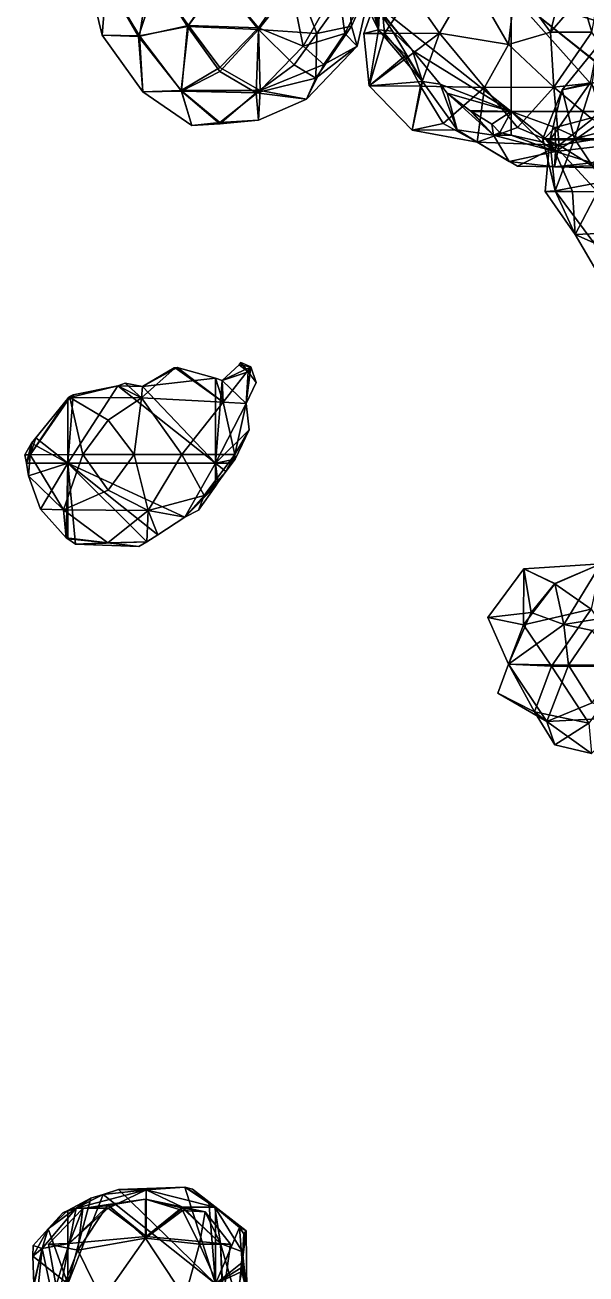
# Model space of a CAD drawing. Extents: x 290034 to 295698, y 4553723 to 4561693.
# Drawn here: x 293155.5 to 293345.3, y 4558201.9 to 4558624.7 of the extents above; entities that cross this region are included whole.
import ezdxf

# ---------------------------------------------------------------- set-up
doc = ezdxf.new("R2010")
doc.units = 0
doc.layers.add('Au_ppm_Pref_-_0_2', color=7, linetype='CONTINUOUS')

msp = doc.modelspace()

# ---------------------------------------------------------------- linework, layer by layer
at = {"layer": 'Au_ppm_Pref_-_0_2'}
for points in [[(293181.6, 4558621.3, 1758.08), (293176.13, 4558644.05, 1758.04), (293183.14, 4558639.69, 1764.05)], [(293181.6, 4558621.3, 1758.08), (293183.17, 4558639.73, 1752.01), (293176.13, 4558644.05, 1758.04)], [(293197.86, 4558643.93, 1748.36), (293183.17, 4558639.73, 1752.01), (293194.24, 4558621.02, 1750.54)], [(293210.57, 4558624.18, 1747.77), (293197.86, 4558643.93, 1748.36), (293194.24, 4558621.02, 1750.54)], [(293221.3, 4558639.58, 1748.93), (293197.86, 4558643.93, 1748.36), (293210.57, 4558624.18, 1747.77)], [(293181.6, 4558621.3, 1758.08), (293194.24, 4558621.02, 1750.54), (293183.17, 4558639.73, 1752.01)], [(293181.6, 4558621.3, 1758.08), (293183.14, 4558639.69, 1764.05), (293193.94, 4558620.83, 1765.46)], [(293200.19, 4558639.65, 1768.05), (293193.94, 4558620.83, 1765.46), (293183.14, 4558639.69, 1764.05)], [(293200.19, 4558639.65, 1768.05), (293210.84, 4558624.58, 1768.05), (293193.94, 4558620.83, 1765.46)], [(293200.19, 4558639.65, 1768.05), (293221.51, 4558639.59, 1768.09), (293210.84, 4558624.58, 1768.05)], [(293234.49, 4558623.21, 1747.92), (293221.3, 4558639.58, 1748.93), (293210.57, 4558624.18, 1747.77)], [(293234.56, 4558623.82, 1767.75), (293210.84, 4558624.58, 1768.05), (293221.51, 4558639.59, 1768.09)], [(293247.45, 4558639.52, 1748.21), (293221.3, 4558639.58, 1748.93), (293234.49, 4558623.21, 1747.92)], [(293245.24, 4558639.4, 1767.61), (293234.56, 4558623.82, 1767.75), (293221.51, 4558639.59, 1768.09)], [(293247.45, 4558639.52, 1748.21), (293234.49, 4558623.21, 1747.92), (293254.27, 4558621.83, 1748.49)], [(293245.24, 4558639.4, 1767.61), (293249.67, 4558617.58, 1766.83), (293234.56, 4558623.82, 1767.75)], [(293245.24, 4558639.4, 1767.61), (293261.46, 4558638.47, 1765.45), (293249.67, 4558617.58, 1766.83)], [(293247.45, 4558639.52, 1748.21), (293254.27, 4558621.83, 1748.49), (293264.93, 4558636.74, 1750.22)], [(293263.73, 4558621.83, 1762.67), (293249.67, 4558617.58, 1766.83), (293261.46, 4558638.47, 1765.45)], [(293261.46, 4558638.47, 1765.45), (293273.07, 4558640.3, 1757.93), (293263.73, 4558621.83, 1762.67)], [(293263.73, 4558621.83, 1762.67), (293273.07, 4558640.3, 1757.93), (293267.92, 4558617.57, 1758.04)], [(293266, 4558624.31, 1752.8), (293273.07, 4558640.3, 1757.93), (293264.93, 4558636.74, 1750.22)], [(293266, 4558624.31, 1752.8), (293267.92, 4558617.57, 1758.04), (293273.07, 4558640.3, 1757.93)], [(293271.77, 4558635.12, 1908.18), (293275.09, 4558623.13, 1905.86), (293267.12, 4558639.65, 1906.52)], [(293275.87, 4558637.67, 1901.02), (293267.12, 4558639.65, 1906.52), (293275.09, 4558623.13, 1905.86)], [(293277.15, 4558621.83, 1897.16), (293275.87, 4558637.67, 1901.02), (293270.19, 4558621.83, 1900.58)], [(293270.19, 4558621.83, 1900.58), (293275.87, 4558637.67, 1901.02), (293275.09, 4558623.13, 1905.86)], [(293286.25, 4558635.71, 1896.82), (293275.87, 4558637.67, 1901.02), (293277.15, 4558621.83, 1897.16)], [(293286.25, 4558635.71, 1896.82), (293295.79, 4558622, 1894.05), (293306.35, 4558640.22, 1893.4)], [(293319.14, 4558618.1, 1891.95), (293306.35, 4558640.22, 1893.4), (293295.79, 4558622, 1894.05)], [(293321.54, 4558638.67, 1889.48), (293306.35, 4558640.22, 1893.4), (293319.14, 4558618.1, 1891.95)], [(293321.54, 4558638.67, 1889.48), (293319.14, 4558618.1, 1891.95), (293333.34, 4558622.27, 1889.55)], [(293337.59, 4558639.65, 1888.71), (293321.54, 4558638.67, 1889.48), (293333.34, 4558622.27, 1889.55)], [(293337.59, 4558639.65, 1888.71), (293333.34, 4558622.27, 1889.55), (293343.74, 4558634.45, 1888.71)], [(293264.93, 4558636.74, 1750.22), (293254.27, 4558621.83, 1748.49), (293266, 4558624.31, 1752.8)], [(293273.58, 4558632.28, 1908.4), (293275.09, 4558623.13, 1905.86), (293271.77, 4558635.12, 1908.18)], [(293273.58, 4558632.28, 1908.4), (293320, 4558635.12, 1912.86), (293320, 4558595.43, 1913.42)], [(293286.25, 4558635.71, 1896.82), (293277.15, 4558621.83, 1897.16), (293295.79, 4558622, 1894.05)], [(293360.67, 4558602.57, 1917.2), (293355.38, 4558595.43, 1916.79), (293320, 4558635.12, 1912.86)], [(293360.84, 4558602.7, 1917.21), (293360.67, 4558602.57, 1917.2), (293320, 4558635.12, 1912.86)], [(293355.38, 4558595.43, 1916.79), (293320, 4558595.43, 1913.42), (293320, 4558635.12, 1912.86)], [(293360.84, 4558602.7, 1917.21), (293320, 4558635.12, 1912.86), (293365.48, 4558620.98, 1917.17)], [(293365.48, 4558620.98, 1917.17), (293320, 4558635.12, 1912.86), (293364.87, 4558633.13, 1916.82)], [(293347.33, 4558622.27, 1894.52), (293343.74, 4558634.45, 1888.71), (293333.34, 4558622.27, 1889.55)], [(293349.87, 4558636.19, 1888.71), (293343.74, 4558634.45, 1888.71), (293347.33, 4558622.27, 1894.52)], [(293273.58, 4558632.28, 1908.4), (293286.67, 4558616.06, 1909.86), (293274.63, 4558630.61, 1908.52)], [(293320, 4558595.43, 1913.42), (293286.67, 4558616.06, 1909.86), (293273.58, 4558632.28, 1908.4)], [(293274.63, 4558630.61, 1908.52), (293275.09, 4558623.13, 1905.86), (293273.58, 4558632.28, 1908.4)], [(293274.63, 4558630.61, 1908.52), (293286.67, 4558616.06, 1909.86), (293279.92, 4558622.67, 1909.12)], [(293275.09, 4558623.13, 1905.86), (293274.63, 4558630.61, 1908.52), (293279.92, 4558622.67, 1909.12)], [(293210.84, 4558624.58, 1768.05), (293208.36, 4558602.52, 1764.26), (293193.94, 4558620.83, 1765.46)], [(293210.84, 4558624.58, 1768.05), (293221.43, 4558610.29, 1767.83), (293208.36, 4558602.52, 1764.26)], [(293234.56, 4558623.82, 1767.75), (293221.43, 4558610.29, 1767.83), (293210.84, 4558624.58, 1768.05)], [(293267.92, 4558617.57, 1758.04), (293266, 4558624.31, 1752.8), (293253.93, 4558606.76, 1753.22)], [(293253.93, 4558606.76, 1753.22), (293266, 4558624.31, 1752.8), (293254.27, 4558621.83, 1748.49)], [(293181.6, 4558621.3, 1758.08), (293193.94, 4558620.83, 1765.46), (293195.38, 4558602.06, 1758.07)], [(293181.6, 4558621.3, 1758.08), (293195.38, 4558602.06, 1758.07), (293194.24, 4558621.02, 1750.54)], [(293195.38, 4558602.06, 1758.07), (293193.94, 4558620.83, 1765.46), (293208.36, 4558602.52, 1764.26)], [(293210.57, 4558624.18, 1747.77), (293194.24, 4558621.02, 1750.54), (293208.49, 4558602.33, 1751.71)], [(293194.24, 4558621.02, 1750.54), (293195.38, 4558602.06, 1758.07), (293208.49, 4558602.33, 1751.71)], [(293221.43, 4558608.94, 1747.8), (293210.57, 4558624.18, 1747.77), (293208.49, 4558602.33, 1751.71)], [(293234.49, 4558623.21, 1747.92), (293210.57, 4558624.18, 1747.77), (293221.43, 4558608.94, 1747.8)], [(293234.56, 4558623.82, 1767.75), (293235.1, 4558602.57, 1764.89), (293221.43, 4558610.29, 1767.83)], [(293234.49, 4558623.21, 1747.92), (293221.43, 4558608.94, 1747.8), (293233.81, 4558601.73, 1750.61)], [(293246.62, 4558611.26, 1748.58), (293234.49, 4558623.21, 1747.92), (293233.81, 4558601.73, 1750.61)], [(293254.27, 4558621.83, 1748.49), (293234.49, 4558623.21, 1747.92), (293246.62, 4558611.26, 1748.58)], [(293234.56, 4558623.82, 1767.75), (293249.67, 4558617.58, 1766.83), (293235.1, 4558602.57, 1764.89)], [(293253.93, 4558606.76, 1753.22), (293254.27, 4558621.83, 1748.49), (293246.62, 4558611.26, 1748.58)], [(293263.73, 4558621.83, 1762.67), (293256.7, 4558611.32, 1762.73), (293249.67, 4558617.58, 1766.83)], [(293256.7, 4558611.32, 1762.73), (293263.73, 4558621.83, 1762.67), (293267.92, 4558617.57, 1758.04)], [(293272.01, 4558604.14, 1900.58), (293270.19, 4558621.83, 1900.58), (293275.09, 4558623.13, 1905.86)], [(293277.15, 4558621.83, 1897.16), (293270.19, 4558621.83, 1900.58), (293272.01, 4558604.14, 1900.58)], [(293272.01, 4558604.14, 1900.58), (293275.09, 4558623.13, 1905.86), (293284.42, 4558614.51, 1903.03)], [(293284.42, 4558613.44, 1897.79), (293277.15, 4558621.83, 1897.16), (293272.01, 4558604.14, 1900.58)], [(293289.99, 4558605.61, 1905.63), (293275.09, 4558623.13, 1905.86), (293279.92, 4558622.67, 1909.12)], [(293289.99, 4558605.61, 1905.63), (293284.42, 4558614.51, 1903.03), (293275.09, 4558623.13, 1905.86)], [(293284.42, 4558613.44, 1897.79), (293295.79, 4558622, 1894.05), (293277.15, 4558621.83, 1897.16)], [(293289.99, 4558605.61, 1905.63), (293279.92, 4558622.67, 1909.12), (293286.67, 4558616.06, 1909.86)], [(293295.79, 4558622, 1894.05), (293284.42, 4558613.44, 1897.79), (293289.37, 4558604.01, 1896.98)], [(293310.96, 4558603.56, 1894.31), (293295.79, 4558622, 1894.05), (293289.37, 4558604.01, 1896.98)], [(293310.96, 4558603.56, 1894.31), (293319.14, 4558618.1, 1891.95), (293295.79, 4558622, 1894.05)], [(293334.42, 4558603.66, 1895.18), (293333.34, 4558622.27, 1889.55), (293319.14, 4558618.1, 1891.95)], [(293334.42, 4558603.66, 1895.18), (293347.33, 4558622.27, 1894.52), (293333.34, 4558622.27, 1889.55)], [(293347.33, 4558622.27, 1894.52), (293334.42, 4558603.66, 1895.18), (293358.3, 4558606.28, 1896.21)], [(293249.67, 4558617.58, 1766.83), (293256.7, 4558611.32, 1762.73), (293235.1, 4558602.57, 1764.89)], [(293256.7, 4558611.32, 1762.73), (293267.92, 4558617.57, 1758.04), (293250.74, 4558599.62, 1758.57)], [(293250.74, 4558599.62, 1758.57), (293267.92, 4558617.57, 1758.04), (293253.93, 4558606.76, 1753.22)], [(293320, 4558595.43, 1913.42), (293296.02, 4558604.65, 1910.9), (293286.67, 4558616.06, 1909.86)], [(293296.02, 4558604.65, 1910.9), (293289.99, 4558605.61, 1905.63), (293286.67, 4558616.06, 1909.86)], [(293319.14, 4558618.1, 1891.95), (293310.96, 4558603.56, 1894.31), (293334.42, 4558603.66, 1895.18)], [(293347.27, 4558604.81, 1865.25), (293337.24, 4558602.77, 1858.57), (293349.39, 4558617.66, 1858.89)], [(293337.24, 4558602.77, 1858.57), (293346.91, 4558605.22, 1852.71), (293349.39, 4558617.66, 1858.89)], [(293284.42, 4558614.51, 1903.03), (293289.99, 4558605.61, 1905.63), (293272.01, 4558604.14, 1900.58)], [(293289.37, 4558604.01, 1896.98), (293284.42, 4558613.44, 1897.79), (293272.01, 4558604.14, 1900.58)], [(293221.43, 4558610.29, 1767.83), (293235.1, 4558602.57, 1764.89), (293208.36, 4558602.52, 1764.26)], [(293221.43, 4558608.94, 1747.8), (293208.49, 4558602.33, 1751.71), (293233.81, 4558601.73, 1750.61)], [(293253.93, 4558606.76, 1753.22), (293246.62, 4558611.26, 1748.58), (293233.81, 4558601.73, 1750.61)], [(293256.7, 4558611.32, 1762.73), (293250.74, 4558599.62, 1758.57), (293235.1, 4558602.57, 1764.89)], [(293233.81, 4558601.73, 1750.61), (293250.74, 4558599.62, 1758.57), (293253.93, 4558606.76, 1753.22)], [(293286.53, 4558589.18, 1900.58), (293272.01, 4558604.14, 1900.58), (293289.99, 4558605.61, 1905.63)], [(293289.37, 4558604.01, 1896.98), (293272.01, 4558604.14, 1900.58), (293286.53, 4558589.18, 1900.58)], [(293286.53, 4558589.18, 1900.58), (293289.99, 4558605.61, 1905.63), (293301.73, 4558589.28, 1905.89)], [(293289.37, 4558604.01, 1896.98), (293286.53, 4558589.18, 1900.58), (293297.02, 4558591.42, 1896.38)], [(293297.02, 4558591.42, 1896.38), (293310.96, 4558603.56, 1894.31), (293289.37, 4558604.01, 1896.98)], [(293301.73, 4558589.28, 1905.89), (293289.99, 4558605.61, 1905.63), (293296.02, 4558604.65, 1910.9)], [(293320, 4558595.43, 1913.42), (293298.36, 4558601.69, 1911.16), (293296.02, 4558604.65, 1910.9)], [(293298.36, 4558601.69, 1911.16), (293301.73, 4558589.28, 1905.89), (293296.02, 4558604.65, 1910.9)], [(293310.96, 4558603.56, 1894.31), (293297.02, 4558591.42, 1896.38), (293308.47, 4558585.08, 1900.43)], [(293310.96, 4558603.56, 1894.31), (293308.47, 4558585.08, 1900.43), (293322.22, 4558590.07, 1895.94)], [(293334.42, 4558603.66, 1895.18), (293310.96, 4558603.56, 1894.31), (293322.22, 4558590.07, 1895.94)], [(293334.42, 4558603.66, 1895.18), (293322.22, 4558590.07, 1895.94), (293336.28, 4558584.03, 1900.2)], [(293337.24, 4558602.77, 1858.57), (293333.12, 4558585.77, 1852.61), (293346.91, 4558605.22, 1852.71)], [(293346.91, 4558605.22, 1852.71), (293333.12, 4558585.77, 1852.61), (293359.52, 4558585.84, 1850.75)], [(293334.42, 4558603.66, 1895.18), (293347.42, 4558592.88, 1896.87), (293358.3, 4558606.28, 1896.21)], [(293334.42, 4558603.66, 1895.18), (293336.28, 4558584.03, 1900.2), (293347.42, 4558592.88, 1896.87)], [(293337.24, 4558602.77, 1858.57), (293347.27, 4558604.81, 1865.25), (293341.46, 4558586.2, 1863.73)], [(293352.95, 4558586.2, 1868.28), (293341.46, 4558586.2, 1863.73), (293347.27, 4558604.81, 1865.25)], [(293195.38, 4558602.06, 1758.07), (293208.36, 4558602.52, 1764.26), (293212, 4558590.68, 1758.04)], [(293195.38, 4558602.06, 1758.07), (293212, 4558590.68, 1758.04), (293208.49, 4558602.33, 1751.71)], [(293235.1, 4558602.57, 1764.89), (293221.43, 4558591.72, 1762.14), (293208.36, 4558602.52, 1764.26)], [(293212, 4558590.68, 1758.04), (293208.36, 4558602.52, 1764.26), (293221.43, 4558591.72, 1762.14)], [(293233.81, 4558601.73, 1750.61), (293208.49, 4558602.33, 1751.71), (293221.43, 4558591.26, 1753.79)], [(293221.43, 4558591.26, 1753.79), (293208.49, 4558602.33, 1751.71), (293212, 4558590.68, 1758.04)], [(293221.43, 4558591.72, 1762.14), (293235.1, 4558602.57, 1764.89), (293234.51, 4558592.56, 1758.14)], [(293234.51, 4558592.56, 1758.14), (293233.81, 4558601.73, 1750.61), (293221.43, 4558591.26, 1753.79)], [(293250.74, 4558599.62, 1758.57), (293233.81, 4558601.73, 1750.61), (293234.51, 4558592.56, 1758.14)], [(293235.1, 4558602.57, 1764.89), (293250.74, 4558599.62, 1758.57), (293234.51, 4558592.56, 1758.14)], [(293320, 4558595.43, 1913.42), (293306, 4558595.78, 1911.98), (293298.36, 4558601.69, 1911.16)], [(293314.09, 4558587.46, 1911.67), (293298.36, 4558601.69, 1911.16), (293306, 4558595.78, 1911.98)], [(293314.09, 4558587.46, 1911.67), (293301.73, 4558589.28, 1905.89), (293298.36, 4558601.69, 1911.16)], [(293341.46, 4558586.2, 1863.73), (293330.73, 4558586.2, 1859.01), (293337.24, 4558602.77, 1858.57)], [(293337.24, 4558602.77, 1858.57), (293330.73, 4558586.2, 1859.01), (293333.12, 4558585.77, 1852.61)], [(293320, 4558595.43, 1913.42), (293306.59, 4558595.43, 1912.04), (293306, 4558595.78, 1911.98)], [(293314.09, 4558587.46, 1911.67), (293306, 4558595.78, 1911.98), (293306.59, 4558595.43, 1912.04)], [(293320, 4558595.43, 1913.42), (293313.53, 4558591.16, 1912.74), (293306.59, 4558595.43, 1912.04)], [(293313.53, 4558591.16, 1912.74), (293314.09, 4558587.46, 1911.67), (293306.59, 4558595.43, 1912.04)], [(293320, 4558595.43, 1913.42), (293316.17, 4558588.3, 1913.01), (293313.53, 4558591.16, 1912.74)], [(293320, 4558595.43, 1913.42), (293320, 4558587.43, 1913.4), (293316.17, 4558588.3, 1913.01)], [(293330.32, 4558585.13, 1914.47), (293320, 4558587.43, 1913.4), (293320, 4558595.43, 1913.42)], [(293331.41, 4558586.38, 1914.59), (293330.32, 4558585.13, 1914.47), (293320, 4558595.43, 1913.42)], [(293334.93, 4558590.06, 1914.89), (293331.41, 4558586.38, 1914.59), (293320, 4558595.43, 1913.42)], [(293355.38, 4558595.43, 1916.79), (293334.93, 4558590.06, 1914.89), (293320, 4558595.43, 1913.42)], [(293355.38, 4558595.43, 1916.79), (293342.59, 4558586.54, 1915.66), (293334.93, 4558590.06, 1914.89)], [(293355.38, 4558595.43, 1916.79), (293350.3, 4558588.44, 1916.37), (293342.59, 4558586.54, 1915.66)], [(293212, 4558590.68, 1758.04), (293221.43, 4558591.72, 1762.14), (293234.51, 4558592.56, 1758.14)], [(293212, 4558590.68, 1758.04), (293234.51, 4558592.56, 1758.14), (293221.43, 4558591.26, 1753.79)], [(293297.02, 4558591.42, 1896.38), (293286.53, 4558589.18, 1900.58), (293308.47, 4558585.08, 1900.43)], [(293316.17, 4558588.3, 1913.01), (293314.09, 4558587.46, 1911.67), (293313.53, 4558591.16, 1912.74)], [(293358.38, 4558587.69, 1901.22), (293347.42, 4558592.88, 1896.87), (293336.28, 4558584.03, 1900.2)], [(293301.73, 4558589.28, 1905.89), (293308.47, 4558585.08, 1900.43), (293286.53, 4558589.18, 1900.58)], [(293319.38, 4558578.47, 1907.76), (293308.47, 4558585.08, 1900.43), (293301.73, 4558589.28, 1905.89)], [(293319.38, 4558578.47, 1907.76), (293301.73, 4558589.28, 1905.89), (293314.09, 4558587.46, 1911.67)], [(293322.22, 4558590.07, 1895.94), (293308.47, 4558585.08, 1900.43), (293336.28, 4558584.03, 1900.2)], [(293320, 4558587.43, 1913.4), (293314.09, 4558587.46, 1911.67), (293316.17, 4558588.3, 1913.01)], [(293335.01, 4558581.9, 1913.08), (293314.09, 4558587.46, 1911.67), (293320, 4558587.43, 1913.4)], [(293335.01, 4558581.9, 1913.08), (293319.38, 4558578.47, 1907.76), (293314.09, 4558587.46, 1911.67)], [(293335.01, 4558581.9, 1913.08), (293320, 4558587.43, 1913.4), (293330.32, 4558585.13, 1914.47)], [(293331.41, 4558586.38, 1914.59), (293335.01, 4558581.9, 1913.08), (293330.32, 4558585.13, 1914.47)], [(293341.46, 4558586.2, 1863.73), (293334.89, 4558568.56, 1858.94), (293330.73, 4558586.2, 1859.01)], [(293333.12, 4558585.77, 1852.61), (293330.73, 4558586.2, 1859.01), (293334.89, 4558568.56, 1858.94)], [(293335.01, 4558581.9, 1913.08), (293331.41, 4558586.38, 1914.59), (293334.93, 4558590.06, 1914.89)], [(293351.18, 4558571.66, 1863.88), (293334.89, 4558568.56, 1858.94), (293341.46, 4558586.2, 1863.73)], [(293335.01, 4558581.9, 1913.08), (293334.93, 4558590.06, 1914.89), (293342.59, 4558586.54, 1915.66)], [(293360.09, 4558584.82, 1913.24), (293335.01, 4558581.9, 1913.08), (293342.59, 4558586.54, 1915.66)], [(293358.38, 4558587.69, 1901.22), (293336.28, 4558584.03, 1900.2), (293347.42, 4558577.02, 1903.46)], [(293351.18, 4558571.66, 1863.88), (293341.46, 4558586.2, 1863.73), (293352.95, 4558586.2, 1868.28)], [(293350.3, 4558588.44, 1916.37), (293360.09, 4558584.82, 1913.24), (293342.59, 4558586.54, 1915.66)], [(293336.28, 4558584.03, 1900.2), (293308.47, 4558585.08, 1900.43), (293322.22, 4558576.99, 1903.45)], [(293322.22, 4558576.99, 1903.45), (293308.47, 4558585.08, 1900.43), (293319.38, 4558578.47, 1907.76)], [(293334.65, 4558576.66, 1906.52), (293336.28, 4558584.03, 1900.2), (293322.22, 4558576.99, 1903.45)], [(293334.89, 4558568.56, 1858.94), (293331.48, 4558568.38, 1853.07), (293333.12, 4558585.77, 1852.61)], [(293340.81, 4558568.38, 1849.95), (293333.12, 4558585.77, 1852.61), (293331.48, 4558568.38, 1853.07)], [(293333.12, 4558585.77, 1852.61), (293349.27, 4558568.27, 1850.37), (293359.52, 4558585.84, 1850.75)], [(293349.27, 4558568.27, 1850.37), (293333.12, 4558585.77, 1852.61), (293340.81, 4558568.38, 1849.95)], [(293334.65, 4558576.66, 1906.52), (293347.42, 4558577.02, 1903.46), (293336.28, 4558584.03, 1900.2)], [(293360.09, 4558584.82, 1913.24), (293347.42, 4558578.09, 1909.23), (293335.01, 4558581.9, 1913.08)], [(293334.65, 4558576.66, 1906.52), (293319.38, 4558578.47, 1907.76), (293335.01, 4558581.9, 1913.08)], [(293334.65, 4558576.66, 1906.52), (293322.22, 4558576.99, 1903.45), (293319.38, 4558578.47, 1907.76)], [(293334.65, 4558576.66, 1906.52), (293335.01, 4558581.9, 1913.08), (293347.42, 4558578.09, 1909.23)], [(293334.65, 4558576.66, 1906.52), (293347.42, 4558578.09, 1909.23), (293354.46, 4558576.24, 1906.52)], [(293334.65, 4558576.66, 1906.52), (293354.46, 4558576.24, 1906.52), (293347.42, 4558577.02, 1903.46)], [(293351.18, 4558571.66, 1863.88), (293348.05, 4558551.01, 1858.78), (293334.89, 4558568.56, 1858.94)], [(293334.89, 4558568.56, 1858.94), (293341.67, 4558553.77, 1853.07), (293331.48, 4558568.38, 1853.07)], [(293331.48, 4558568.38, 1853.07), (293341.67, 4558553.77, 1853.07), (293340.81, 4558568.38, 1849.95)], [(293348.05, 4558551.01, 1858.78), (293341.67, 4558553.77, 1853.07), (293334.89, 4558568.56, 1858.94)], [(293341.67, 4558553.77, 1853.07), (293349.27, 4558568.27, 1850.37), (293340.81, 4558568.38, 1849.95)], [(293341.67, 4558553.77, 1853.07), (293357.07, 4558554.45, 1850.38), (293349.27, 4558568.27, 1850.37)], [(293353.25, 4558533.94, 1853.07), (293357.07, 4558554.45, 1850.38), (293341.67, 4558553.77, 1853.07)], [(293353.25, 4558533.94, 1853.07), (293341.67, 4558553.77, 1853.07), (293348.05, 4558551.01, 1858.78)], [(293228.59, 4558510.43, 1903.13), (293231.05, 4558507.29, 1903.31), (293228.03, 4558509.68, 1903.04)], [(293228.59, 4558510.43, 1903.13), (293228.03, 4558509.68, 1903.04), (293231.93, 4558508.96, 1901.58)], [(293231.05, 4558507.29, 1903.31), (293228.59, 4558510.43, 1903.13), (293231.93, 4558508.96, 1901.58)], [(293195.34, 4558502.37, 1901.19), (293194.93, 4558498.46, 1898.93), (293206.34, 4558508.62, 1901.52)], [(293206.34, 4558508.62, 1901.52), (293194.93, 4558498.46, 1898.93), (293222.56, 4558496.99, 1900.13)], [(293207, 4558508.82, 1901.72), (293195.34, 4558502.37, 1901.19), (293206.06, 4558508.71, 1901.66)], [(293220, 4558505.12, 1902.77), (293195.34, 4558502.37, 1901.19), (293207, 4558508.82, 1901.72)], [(293206.06, 4558508.71, 1901.66), (293195.34, 4558502.37, 1901.19), (293206.34, 4558508.62, 1901.52)], [(293206.34, 4558508.62, 1901.52), (293207, 4558508.82, 1901.72), (293206.06, 4558508.71, 1901.66)], [(293206.34, 4558508.62, 1901.52), (293222.56, 4558496.99, 1900.13), (293207, 4558508.82, 1901.72)], [(293207, 4558508.82, 1901.72), (293222.56, 4558496.99, 1900.13), (293220, 4558505.12, 1902.77)], [(293228.03, 4558509.68, 1903.04), (293231.05, 4558507.29, 1903.31), (293222.2, 4558504.43, 1902.93)], [(293228.03, 4558509.68, 1903.04), (293222.2, 4558504.43, 1902.93), (293231.93, 4558508.96, 1901.58)], [(293222.56, 4558496.99, 1900.13), (293231.93, 4558508.96, 1901.58), (293222.2, 4558504.43, 1902.93)], [(293231.05, 4558507.29, 1903.31), (293230.34, 4558496.54, 1903.73), (293222.2, 4558504.43, 1902.93)], [(293222.56, 4558496.99, 1900.13), (293230.34, 4558496.54, 1903.73), (293231.93, 4558508.96, 1901.58)], [(293230.34, 4558496.54, 1903.73), (293233.74, 4558503.67, 1903.62), (293231.93, 4558508.96, 1901.58)], [(293231.05, 4558507.29, 1903.31), (293233.74, 4558503.67, 1903.62), (293230.34, 4558496.54, 1903.73)], [(293233.74, 4558503.67, 1903.62), (293231.05, 4558507.29, 1903.31), (293231.93, 4558508.96, 1901.58)], [(293170, 4558476.38, 1902.73), (293171.88, 4558499.57, 1900.52), (293186.97, 4558502.59, 1900.61)], [(293170, 4558476.38, 1902.73), (293186.97, 4558502.59, 1900.61), (293220, 4558476.38, 1904)], [(293170.73, 4558498.67, 1900.31), (293186.97, 4558502.59, 1900.61), (293171.88, 4558499.57, 1900.52)], [(293194.93, 4558498.46, 1898.93), (293186.97, 4558502.59, 1900.61), (293170.73, 4558498.67, 1900.31)], [(293195.34, 4558502.37, 1901.19), (293186.97, 4558502.59, 1900.61), (293189.42, 4558503.47, 1900.74)], [(293194.93, 4558498.46, 1898.93), (293189.42, 4558503.47, 1900.74), (293186.97, 4558502.59, 1900.61)], [(293220, 4558476.38, 1904), (293186.97, 4558502.59, 1900.61), (293195.34, 4558502.37, 1901.19)], [(293189.42, 4558503.47, 1900.74), (293194.93, 4558498.46, 1898.93), (293195.34, 4558502.37, 1901.19)], [(293220, 4558505.12, 1902.77), (293220, 4558476.38, 1904), (293195.34, 4558502.37, 1901.19)], [(293222.2, 4558504.43, 1902.93), (293220, 4558476.38, 1904), (293220, 4558505.12, 1902.77)], [(293220, 4558505.12, 1902.77), (293222.56, 4558496.99, 1900.13), (293222.2, 4558504.43, 1902.93)], [(293230.34, 4558496.54, 1903.73), (293220, 4558476.38, 1904), (293222.2, 4558504.43, 1902.93)], [(293157.26, 4558479.18, 1900.45), (293170.73, 4558498.67, 1900.31), (293170, 4558498.25, 1900.6)], [(293175.06, 4558479.29, 1896.55), (293170.73, 4558498.67, 1900.31), (293157.26, 4558479.18, 1900.45)], [(293159.16, 4558484.98, 1901.77), (293157.26, 4558479.18, 1900.45), (293170, 4558498.25, 1900.6)], [(293170, 4558476.38, 1902.73), (293159.16, 4558484.98, 1901.77), (293170, 4558498.25, 1900.6)], [(293171.88, 4558499.57, 1900.52), (293170, 4558498.25, 1900.6), (293170.9, 4558499.06, 1900.55)], [(293170, 4558476.38, 1902.73), (293170, 4558498.25, 1900.6), (293171.88, 4558499.57, 1900.52)], [(293170.9, 4558499.06, 1900.55), (293170, 4558498.25, 1900.6), (293170.28, 4558498.6, 1900.57)], [(293170, 4558498.25, 1900.6), (293170.73, 4558498.67, 1900.31), (293170.28, 4558498.6, 1900.57)], [(293170.28, 4558498.6, 1900.57), (293170.73, 4558498.67, 1900.31), (293170.9, 4558499.06, 1900.55)], [(293171.88, 4558499.57, 1900.52), (293170.9, 4558499.06, 1900.55), (293170.73, 4558498.67, 1900.31)], [(293194.93, 4558498.46, 1898.93), (293170.73, 4558498.67, 1900.31), (293183.63, 4558490.95, 1896.7)], [(293175.06, 4558479.29, 1896.55), (293183.63, 4558490.95, 1896.7), (293170.73, 4558498.67, 1900.31)], [(293192.53, 4558479.29, 1896.39), (293194.93, 4558498.46, 1898.93), (293183.63, 4558490.95, 1896.7)], [(293208.56, 4558479.29, 1898.44), (293194.93, 4558498.46, 1898.93), (293192.53, 4558479.29, 1896.39)], [(293208.56, 4558479.29, 1898.44), (293222.56, 4558496.99, 1900.13), (293194.93, 4558498.46, 1898.93)], [(293208.56, 4558479.29, 1898.44), (293226.53, 4558479.29, 1901.89), (293222.56, 4558496.99, 1900.13)], [(293230.34, 4558496.54, 1903.73), (293231.36, 4558487.65, 1904.16), (293220, 4558476.38, 1904)], [(293230.34, 4558496.54, 1903.73), (293222.56, 4558496.99, 1900.13), (293226.53, 4558479.29, 1901.89)], [(293230.34, 4558496.54, 1903.73), (293226.53, 4558479.29, 1901.89), (293231.36, 4558487.65, 1904.16)], [(293192.53, 4558479.29, 1896.39), (293183.63, 4558490.95, 1896.7), (293175.06, 4558479.29, 1896.55)], [(293157.77, 4558483.21, 1901.89), (293157.26, 4558479.18, 1900.45), (293159.16, 4558484.98, 1901.77)], [(293170, 4558476.38, 1902.73), (293157.77, 4558483.21, 1901.89), (293159.16, 4558484.98, 1901.77)], [(293231.36, 4558487.65, 1904.16), (293226.66, 4558477.71, 1904.32), (293220, 4558476.38, 1904)], [(293226.53, 4558479.29, 1901.89), (293226.66, 4558477.71, 1904.32), (293231.36, 4558487.65, 1904.16)], [(293157.77, 4558483.21, 1901.89), (293156.03, 4558476.38, 1902.43), (293155.54, 4558479.21, 1902.18)], [(293155.54, 4558479.21, 1902.18), (293157.26, 4558479.18, 1900.45), (293157.77, 4558483.21, 1901.89)], [(293170, 4558476.38, 1902.73), (293156.03, 4558476.38, 1902.43), (293157.77, 4558483.21, 1901.89)], [(293156.03, 4558476.38, 1902.43), (293157.26, 4558479.18, 1900.45), (293155.54, 4558479.21, 1902.18)], [(293156.78, 4558472.12, 1902.77), (293157.26, 4558479.18, 1900.45), (293156.03, 4558476.38, 1902.43)], [(293170, 4558476.38, 1902.73), (293156.78, 4558472.12, 1902.77), (293156.03, 4558476.38, 1902.43)], [(293168.59, 4558460.58, 1899.23), (293157.26, 4558479.18, 1900.45), (293156.78, 4558472.12, 1902.77)], [(293170, 4558476.38, 1902.73), (293160.77, 4558460.77, 1903.74), (293156.78, 4558472.12, 1902.77)], [(293168.59, 4558460.58, 1899.23), (293175.06, 4558479.29, 1896.55), (293157.26, 4558479.18, 1900.45)], [(293169.48, 4558451.13, 1904.66), (293160.77, 4558460.77, 1903.74), (293170, 4558476.38, 1902.73)], [(293175.06, 4558479.29, 1896.55), (293168.59, 4558460.58, 1899.23), (293183.63, 4558467.22, 1896.56)], [(293170, 4558450.79, 1904.7), (293169.48, 4558451.13, 1904.66), (293170, 4558476.38, 1902.73)], [(293170, 4558476.38, 1902.73), (293172.65, 4558448.98, 1904.92), (293170, 4558450.79, 1904.7)], [(293200.5, 4558452.17, 1905.48), (293196.77, 4558449.77, 1905.56), (293170, 4558476.38, 1902.73)], [(293196.77, 4558449.77, 1905.56), (293172.65, 4558448.98, 1904.92), (293170, 4558476.38, 1902.73)], [(293209.59, 4558458.1, 1905.23), (293200.5, 4558452.17, 1905.48), (293170, 4558476.38, 1902.73)], [(293209.59, 4558458.1, 1905.23), (293170, 4558476.38, 1902.73), (293220, 4558476.38, 1904)], [(293192.53, 4558479.29, 1896.39), (293175.06, 4558479.29, 1896.55), (293183.63, 4558467.22, 1896.56)], [(293192.53, 4558479.29, 1896.39), (293183.63, 4558467.22, 1896.56), (293197.25, 4558460.32, 1898.81)], [(293197.25, 4558460.32, 1898.81), (293208.56, 4558479.29, 1898.44), (293192.53, 4558479.29, 1896.39)], [(293208.56, 4558479.29, 1898.44), (293197.25, 4558460.32, 1898.81), (293216.13, 4558465.47, 1901.98)], [(293216.13, 4558465.47, 1901.98), (293226.53, 4558479.29, 1901.89), (293208.56, 4558479.29, 1898.44)], [(293220, 4558468.65, 1904.63), (293209.59, 4558458.1, 1905.23), (293220, 4558476.38, 1904)], [(293226.53, 4558479.29, 1901.89), (293216.13, 4558465.47, 1901.98), (293223.53, 4558473.57, 1904.33)], [(293226.66, 4558477.71, 1904.32), (293225.65, 4558476.38, 1904.32), (293220, 4558476.38, 1904)], [(293220.84, 4558469.85, 1904.56), (293220, 4558468.65, 1904.63), (293220, 4558476.38, 1904)], [(293223.53, 4558473.57, 1904.33), (293220.84, 4558469.85, 1904.56), (293220, 4558476.38, 1904)], [(293223.53, 4558473.57, 1904.33), (293220, 4558476.38, 1904), (293225.65, 4558476.38, 1904.32)], [(293226.53, 4558479.29, 1901.89), (293223.53, 4558473.57, 1904.33), (293225.65, 4558476.38, 1904.32)], [(293226.66, 4558477.71, 1904.32), (293226.53, 4558479.29, 1901.89), (293225.65, 4558476.38, 1904.32)], [(293168.59, 4558460.58, 1899.23), (293156.78, 4558472.12, 1902.77), (293160.77, 4558460.77, 1903.74)], [(293223.53, 4558473.57, 1904.33), (293216.13, 4558465.47, 1901.98), (293220.84, 4558469.85, 1904.56)], [(293220, 4558468.65, 1904.63), (293214.27, 4558460.48, 1905.15), (293209.59, 4558458.1, 1905.23)], [(293216.13, 4558465.47, 1901.98), (293214.27, 4558460.48, 1905.15), (293220, 4558468.65, 1904.63)], [(293216.13, 4558465.47, 1901.98), (293220, 4558468.65, 1904.63), (293220.84, 4558469.85, 1904.56)], [(293168.59, 4558460.58, 1899.23), (293197.25, 4558460.32, 1898.81), (293183.63, 4558467.22, 1896.56)], [(293197.25, 4558460.32, 1898.81), (293209.59, 4558458.1, 1905.23), (293216.13, 4558465.47, 1901.98)], [(293209.59, 4558458.1, 1905.23), (293214.27, 4558460.48, 1905.15), (293216.13, 4558465.47, 1901.98)], [(293169.48, 4558451.13, 1904.66), (293168.59, 4558460.58, 1899.23), (293160.77, 4558460.77, 1903.74)], [(293168.59, 4558460.58, 1899.23), (293169.48, 4558451.13, 1904.66), (293183.57, 4558449.46, 1901.01)], [(293197.25, 4558460.32, 1898.81), (293168.59, 4558460.58, 1899.23), (293183.57, 4558449.46, 1901.01)], [(293196.77, 4558449.77, 1905.56), (293197.25, 4558460.32, 1898.81), (293183.57, 4558449.46, 1901.01)], [(293197.25, 4558460.32, 1898.81), (293196.77, 4558449.77, 1905.56), (293200.5, 4558452.17, 1905.48)], [(293209.59, 4558458.1, 1905.23), (293197.25, 4558460.32, 1898.81), (293200.5, 4558452.17, 1905.48)], [(293170, 4558450.79, 1904.7), (293183.57, 4558449.46, 1901.01), (293169.48, 4558451.13, 1904.66)], [(293172.65, 4558448.98, 1904.92), (293183.57, 4558449.46, 1901.01), (293170, 4558450.79, 1904.7)], [(293196.77, 4558449.77, 1905.56), (293194.07, 4558448.23, 1905.6), (293172.65, 4558448.98, 1904.92)], [(293183.57, 4558449.46, 1901.01), (293172.65, 4558448.98, 1904.92), (293194.07, 4558448.23, 1905.6)], [(293196.77, 4558449.77, 1905.56), (293183.57, 4558449.46, 1901.01), (293194.07, 4558448.23, 1905.6)], [(293312.11, 4558424.17, 1906.52), (293324.35, 4558440.64, 1906.52), (293324.17, 4558421.65, 1910.15)], [(293324.35, 4558440.64, 1906.52), (293312.11, 4558424.17, 1906.52), (293326.84, 4558425.84, 1902.76)], [(293324.35, 4558440.64, 1906.52), (293334.82, 4558435.56, 1909.76), (293324.17, 4558421.65, 1910.15)], [(293324.35, 4558440.64, 1906.52), (293350.34, 4558442.26, 1906.52), (293334.82, 4558435.56, 1909.76)], [(293350.34, 4558442.26, 1906.52), (293324.35, 4558440.64, 1906.52), (293334.82, 4558435.63, 1903.26)], [(293324.35, 4558440.64, 1906.52), (293326.84, 4558425.84, 1902.76), (293334.82, 4558435.63, 1903.26)], [(293334.82, 4558435.56, 1909.76), (293350.34, 4558442.26, 1906.52), (293347.15, 4558426.92, 1912.32)], [(293350.34, 4558442.26, 1906.52), (293334.82, 4558435.63, 1903.26), (293337.87, 4558421.76, 1903.73)], [(293350.34, 4558442.26, 1906.52), (293337.87, 4558421.76, 1903.73), (293359.93, 4558425.42, 1904.29)], [(293324.17, 4558421.65, 1910.15), (293334.82, 4558435.56, 1909.76), (293347.15, 4558426.92, 1912.32)], [(293334.82, 4558435.63, 1903.26), (293326.84, 4558425.84, 1902.76), (293337.87, 4558421.76, 1903.73)], [(293319.09, 4558408.29, 1905.47), (293326.84, 4558425.84, 1902.76), (293312.11, 4558424.17, 1906.52)], [(293337.87, 4558421.76, 1903.73), (293326.84, 4558425.84, 1902.76), (293319.09, 4558408.29, 1905.47)], [(293333.62, 4558407.72, 1912.68), (293324.17, 4558421.65, 1910.15), (293347.15, 4558426.92, 1912.32)], [(293333.62, 4558407.72, 1912.68), (293347.15, 4558426.92, 1912.32), (293360.12, 4558407.52, 1914.32)], [(293312.11, 4558424.17, 1906.52), (293324.17, 4558421.65, 1910.15), (293319.09, 4558408.29, 1905.47)], [(293339.44, 4558408.02, 1902.76), (293337.87, 4558421.76, 1903.73), (293319.09, 4558408.29, 1905.47)], [(293324.17, 4558421.65, 1910.15), (293333.62, 4558407.72, 1912.68), (293319.09, 4558408.29, 1905.47)], [(293347.42, 4558419.72, 1902.62), (293359.93, 4558425.42, 1904.29), (293337.87, 4558421.76, 1903.73)], [(293339.44, 4558408.02, 1902.76), (293347.42, 4558419.72, 1902.62), (293337.87, 4558421.76, 1903.73)], [(293339.44, 4558408.02, 1902.76), (293356.3, 4558408.02, 1902.34), (293347.42, 4558419.72, 1902.62)], [(293315.47, 4558398.48, 1906.52), (293332.1, 4558388.9, 1905.41), (293319.09, 4558408.29, 1905.47)], [(293315.47, 4558398.48, 1906.52), (293319.09, 4558408.29, 1905.47), (293327.89, 4558392.17, 1911)], [(293332.1, 4558388.9, 1905.41), (293339.44, 4558408.02, 1902.76), (293319.09, 4558408.29, 1905.47)], [(293319.09, 4558408.29, 1905.47), (293333.62, 4558407.72, 1912.68), (293327.89, 4558392.17, 1911)], [(293327.89, 4558392.17, 1911), (293333.62, 4558407.72, 1912.68), (293346.36, 4558388.36, 1913.56)], [(293339.44, 4558408.02, 1902.76), (293332.1, 4558388.9, 1905.41), (293347.42, 4558395.2, 1902.25)], [(293333.62, 4558407.72, 1912.68), (293360.12, 4558407.52, 1914.32), (293346.36, 4558388.36, 1913.56)], [(293339.44, 4558408.02, 1902.76), (293347.42, 4558395.2, 1902.25), (293356.3, 4558408.02, 1902.34)], [(293327.89, 4558392.17, 1911), (293332.1, 4558388.9, 1905.41), (293315.47, 4558398.48, 1906.52)], [(293332.1, 4558388.9, 1905.41), (293327.89, 4558392.17, 1911), (293334.82, 4558381.04, 1909.57)], [(293346.36, 4558388.36, 1913.56), (293334.82, 4558381.04, 1909.57), (293327.89, 4558392.17, 1911)], [(293332.1, 4558388.9, 1905.41), (293360.01, 4558390.36, 1904.45), (293347.42, 4558395.2, 1902.25)], [(293360.01, 4558390.36, 1904.45), (293332.1, 4558388.9, 1905.41), (293347.22, 4558378.07, 1907.26)], [(293347.22, 4558378.07, 1907.26), (293332.1, 4558388.9, 1905.41), (293334.82, 4558381.04, 1909.57)], [(293347.22, 4558378.07, 1907.26), (293334.82, 4558381.04, 1909.57), (293346.36, 4558388.36, 1913.56)], [(293187.14, 4558230.5, 1922.24), (293209.63, 4558231.25, 1923.55), (293220, 4558198.58, 1925.71)], [(293187.14, 4558230.5, 1922.24), (293196.56, 4558230.43, 1918.11), (293209.63, 4558231.25, 1923.55)], [(293196.56, 4558230.43, 1918.11), (293219.77, 4558224.46, 1919.42), (293209.63, 4558231.25, 1923.55)], [(293209.63, 4558231.25, 1923.55), (293212.16, 4558230.63, 1923.74), (293217.77, 4558226.29, 1924.27)], [(293209.63, 4558231.25, 1923.55), (293217.77, 4558226.29, 1924.27), (293220, 4558198.58, 1925.71)], [(293209.63, 4558231.25, 1923.55), (293219.77, 4558224.46, 1919.42), (293212.16, 4558230.63, 1923.74)], [(293170, 4558198.58, 1924.12), (293177.86, 4558227.53, 1921.98), (293181.95, 4558228.78, 1922.01)], [(293170, 4558198.58, 1924.12), (293181.95, 4558228.78, 1922.01), (293220, 4558198.58, 1925.71)], [(293170, 4558198.58, 1924.12), (293170, 4558223.42, 1922.07), (293177.86, 4558227.53, 1921.98)], [(293172.81, 4558224.23, 1919.43), (293177.86, 4558227.53, 1921.98), (293170, 4558223.42, 1922.07)], [(293196.56, 4558230.43, 1918.11), (293181.95, 4558228.78, 1922.01), (293172.81, 4558224.23, 1919.43)], [(293183.63, 4558224.2, 1914.34), (293196.56, 4558230.43, 1918.11), (293172.81, 4558224.23, 1919.43)], [(293172.81, 4558224.23, 1919.43), (293181.95, 4558228.78, 1922.01), (293177.86, 4558227.53, 1921.98)], [(293175.13, 4558224.04, 1906.52), (293196.3, 4558227.21, 1906.89), (293183.63, 4558225.04, 1910.87)], [(293196.3, 4558227.21, 1906.89), (293175.13, 4558224.04, 1906.52), (293183.63, 4558225.36, 1902.08)], [(293181.95, 4558228.78, 1922.01), (293187.14, 4558230.5, 1922.24), (293220, 4558198.58, 1925.71)], [(293196.56, 4558230.43, 1918.11), (293187.14, 4558230.5, 1922.24), (293181.95, 4558228.78, 1922.01)], [(293196.56, 4558230.43, 1918.11), (293183.63, 4558224.2, 1914.34), (293196.51, 4558214.58, 1912.46)], [(293196.51, 4558214.58, 1912.46), (293183.63, 4558225.04, 1910.87), (293196.3, 4558227.21, 1906.89)], [(293196.3, 4558227.21, 1906.89), (293183.63, 4558225.36, 1902.08), (293196.3, 4558214.06, 1899.6)], [(293196.3, 4558227.21, 1906.89), (293196.3, 4558214.06, 1899.6), (293208.83, 4558223.43, 1902.72)], [(293208.83, 4558223.43, 1902.72), (293216.53, 4558222.91, 1906.52), (293196.3, 4558227.21, 1906.89)], [(293196.3, 4558227.21, 1906.89), (293208.83, 4558224.15, 1910.57), (293196.51, 4558214.58, 1912.46)], [(293196.3, 4558227.21, 1906.89), (293216.53, 4558222.91, 1906.52), (293208.83, 4558224.15, 1910.57)], [(293196.56, 4558230.43, 1918.11), (293196.51, 4558214.58, 1912.46), (293208.83, 4558224.55, 1914.22)], [(293219.77, 4558224.46, 1919.42), (293196.56, 4558230.43, 1918.11), (293208.83, 4558224.55, 1914.22)], [(293217.77, 4558226.29, 1924.27), (293212.16, 4558230.63, 1923.74), (293219.77, 4558224.46, 1919.42)], [(293163.38, 4558217.22, 1922.28), (293161.32, 4558210.48, 1918.73), (293172.81, 4558224.23, 1919.43)], [(293161.32, 4558210.48, 1918.73), (293170.5, 4558212.18, 1912.52), (293172.81, 4558224.23, 1919.43)], [(293163.38, 4558217.22, 1922.28), (293172.81, 4558224.23, 1919.43), (293168.39, 4558222.58, 1922.07)], [(293170, 4558198.58, 1924.12), (293163.38, 4558217.22, 1922.28), (293170, 4558223.42, 1922.07)], [(293163.38, 4558217.22, 1922.28), (293168.39, 4558222.58, 1922.07), (293170, 4558223.42, 1922.07)], [(293163.46, 4558212.02, 1906.52), (293175.13, 4558224.04, 1906.52), (293170.5, 4558212.18, 1912.52)], [(293175.13, 4558224.04, 1906.52), (293163.46, 4558212.02, 1906.52), (293173.38, 4558209.92, 1901.01)], [(293172.81, 4558224.23, 1919.43), (293170, 4558223.42, 1922.07), (293168.39, 4558222.58, 1922.07)], [(293175.13, 4558224.04, 1906.52), (293183.63, 4558225.04, 1910.87), (293170.5, 4558212.18, 1912.52)], [(293183.63, 4558225.04, 1910.87), (293196.51, 4558214.58, 1912.46), (293170.5, 4558212.18, 1912.52)], [(293183.63, 4558224.2, 1914.34), (293172.81, 4558224.23, 1919.43), (293170.5, 4558212.18, 1912.52)], [(293196.51, 4558214.58, 1912.46), (293183.63, 4558224.2, 1914.34), (293170.5, 4558212.18, 1912.52)], [(293175.13, 4558224.04, 1906.52), (293173.38, 4558209.92, 1901.01), (293183.63, 4558225.36, 1902.08)], [(293196.3, 4558214.06, 1899.6), (293183.63, 4558225.36, 1902.08), (293173.38, 4558209.92, 1901.01)], [(293208.83, 4558223.43, 1902.72), (293196.3, 4558214.06, 1899.6), (293214.59, 4558212.02, 1901.24)], [(293221.65, 4558212.21, 1912.49), (293208.83, 4558224.55, 1914.22), (293196.51, 4558214.58, 1912.46)], [(293208.83, 4558224.15, 1910.57), (293221.65, 4558212.21, 1912.49), (293196.51, 4558214.58, 1912.46)], [(293208.83, 4558224.55, 1914.22), (293221.65, 4558212.21, 1912.49), (293219.77, 4558224.46, 1919.42)], [(293208.83, 4558224.15, 1910.57), (293216.53, 4558222.91, 1906.52), (293221.65, 4558212.21, 1912.49)], [(293214.59, 4558212.02, 1901.24), (293216.53, 4558222.91, 1906.52), (293208.83, 4558223.43, 1902.72)], [(293214.59, 4558212.02, 1901.24), (293225.11, 4558212.02, 1906.52), (293216.53, 4558222.91, 1906.52)], [(293216.53, 4558222.91, 1906.52), (293225.11, 4558212.02, 1906.52), (293221.65, 4558212.21, 1912.49)], [(293220, 4558198.58, 1925.71), (293217.77, 4558226.29, 1924.27), (293220, 4558224.42, 1924.5)], [(293217.77, 4558226.29, 1924.27), (293230.42, 4558216.46, 1924.34), (293220, 4558224.42, 1924.5)], [(293217.77, 4558226.29, 1924.27), (293219.77, 4558224.46, 1919.42), (293230.42, 4558216.46, 1924.34)], [(293219.77, 4558224.46, 1919.42), (293221.65, 4558212.21, 1912.49), (293229.17, 4558209.4, 1918.97)], [(293229.17, 4558209.4, 1918.97), (293230.42, 4558216.46, 1924.34), (293219.77, 4558224.46, 1919.42)], [(293220, 4558224.42, 1924.5), (293228.15, 4558217.61, 1925.25), (293220, 4558198.58, 1925.71)], [(293220, 4558224.42, 1924.5), (293230.42, 4558216.46, 1924.34), (293228.15, 4558217.61, 1925.25)], [(293158.23, 4558207.92, 1922.81), (293158.27, 4558211.52, 1922.51), (293163.38, 4558217.22, 1922.28)], [(293158.23, 4558207.92, 1922.81), (293163.38, 4558217.22, 1922.28), (293170, 4558198.58, 1924.12)], [(293161.32, 4558210.48, 1918.73), (293163.38, 4558217.22, 1922.28), (293158.27, 4558211.52, 1922.51)], [(293181.61, 4558193.18, 1899.63), (293196.3, 4558214.06, 1899.6), (293173.38, 4558209.92, 1901.01)], [(293181.61, 4558193.18, 1899.63), (293209.67, 4558193.86, 1900.16), (293196.3, 4558214.06, 1899.6)], [(293214.59, 4558212.02, 1901.24), (293196.3, 4558214.06, 1899.6), (293209.67, 4558193.86, 1900.16)], [(293220, 4558198.58, 1925.71), (293228.15, 4558217.61, 1925.25), (293229.07, 4558205.78, 1925.86)], [(293228.15, 4558217.61, 1925.25), (293229.56, 4558215.43, 1925.43), (293229.07, 4558205.78, 1925.86)], [(293230.42, 4558216.46, 1924.34), (293229.56, 4558215.43, 1925.43), (293228.15, 4558217.61, 1925.25)], [(293229.56, 4558215.43, 1925.43), (293230.42, 4558216.46, 1924.34), (293229.07, 4558205.78, 1925.86)], [(293230.42, 4558216.46, 1924.34), (293230.61, 4558195.47, 1923.65), (293229.07, 4558205.78, 1925.86)], [(293229.17, 4558209.4, 1918.97), (293230.61, 4558195.47, 1923.65), (293230.42, 4558216.46, 1924.34)], [(293158.23, 4558207.92, 1922.81), (293161.32, 4558210.48, 1918.73), (293158.27, 4558211.52, 1922.51)], [(293158.54, 4558198.58, 1923.02), (293161.32, 4558210.48, 1918.73), (293158.23, 4558207.92, 1922.81)], [(293161.32, 4558210.48, 1918.73), (293158.54, 4558198.58, 1923.02), (293158.54, 4558197.99, 1923.06)], [(293159.67, 4558194.2, 1918.4), (293161.32, 4558210.48, 1918.73), (293158.54, 4558197.99, 1923.06)], [(293164.89, 4558194.2, 1912.19), (293161.32, 4558210.48, 1918.73), (293159.67, 4558194.2, 1918.4)], [(293164.89, 4558194.2, 1912.19), (293170.5, 4558212.18, 1912.52), (293161.32, 4558210.48, 1918.73)], [(293163.46, 4558212.02, 1906.52), (293170.5, 4558212.18, 1912.52), (293166.9, 4558193.34, 1905.71)], [(293173.38, 4558209.92, 1901.01), (293163.46, 4558212.02, 1906.52), (293166.9, 4558193.34, 1905.71)], [(293164.89, 4558194.2, 1912.19), (293166.9, 4558193.34, 1905.71), (293170.5, 4558212.18, 1912.52)], [(293166.9, 4558193.34, 1905.71), (293181.61, 4558193.18, 1899.63), (293173.38, 4558209.92, 1901.01)], [(293209.67, 4558193.86, 1900.16), (293222.54, 4558194.11, 1906.47), (293214.59, 4558212.02, 1901.24)], [(293214.59, 4558212.02, 1901.24), (293222.54, 4558194.11, 1906.47), (293225.11, 4558212.02, 1906.52)], [(293225.11, 4558212.02, 1906.52), (293222.54, 4558194.11, 1906.47), (293221.65, 4558212.21, 1912.49)], [(293222.54, 4558194.11, 1906.47), (293222.4, 4558194.2, 1912.46), (293221.65, 4558212.21, 1912.49)], [(293227.55, 4558191.95, 1917.49), (293229.17, 4558209.4, 1918.97), (293221.65, 4558212.21, 1912.49)], [(293222.4, 4558194.2, 1912.46), (293227.55, 4558191.95, 1917.49), (293221.65, 4558212.21, 1912.49)], [(293158.23, 4558207.92, 1922.81), (293170, 4558198.58, 1924.12), (293158.54, 4558198.58, 1923.02)], [(293228.98, 4558204.23, 1925.93), (293220, 4558198.58, 1925.71), (293229.07, 4558205.78, 1925.86)], [(293229.17, 4558209.4, 1918.97), (293227.55, 4558191.95, 1917.49), (293230.61, 4558195.47, 1923.65)], [(293229.07, 4558205.78, 1925.86), (293230.61, 4558195.47, 1923.65), (293228.98, 4558204.23, 1925.93)], [(293220, 4558198.58, 1925.71), (293228.98, 4558204.23, 1925.93), (293228.9, 4558202.7, 1926.01)], [(293220, 4558198.58, 1925.71), (293228.9, 4558202.7, 1926.01), (293228.02, 4558198.58, 1926.17)], [(293230.61, 4558195.47, 1923.65), (293228.02, 4558198.58, 1926.17), (293228.9, 4558202.7, 1926.01)], [(293228.98, 4558204.23, 1925.93), (293230.61, 4558195.47, 1923.65), (293228.9, 4558202.7, 1926.01)]]:
    msp.add_3dface(points, dxfattribs=at)

doc.saveas('drawing.dxf')
